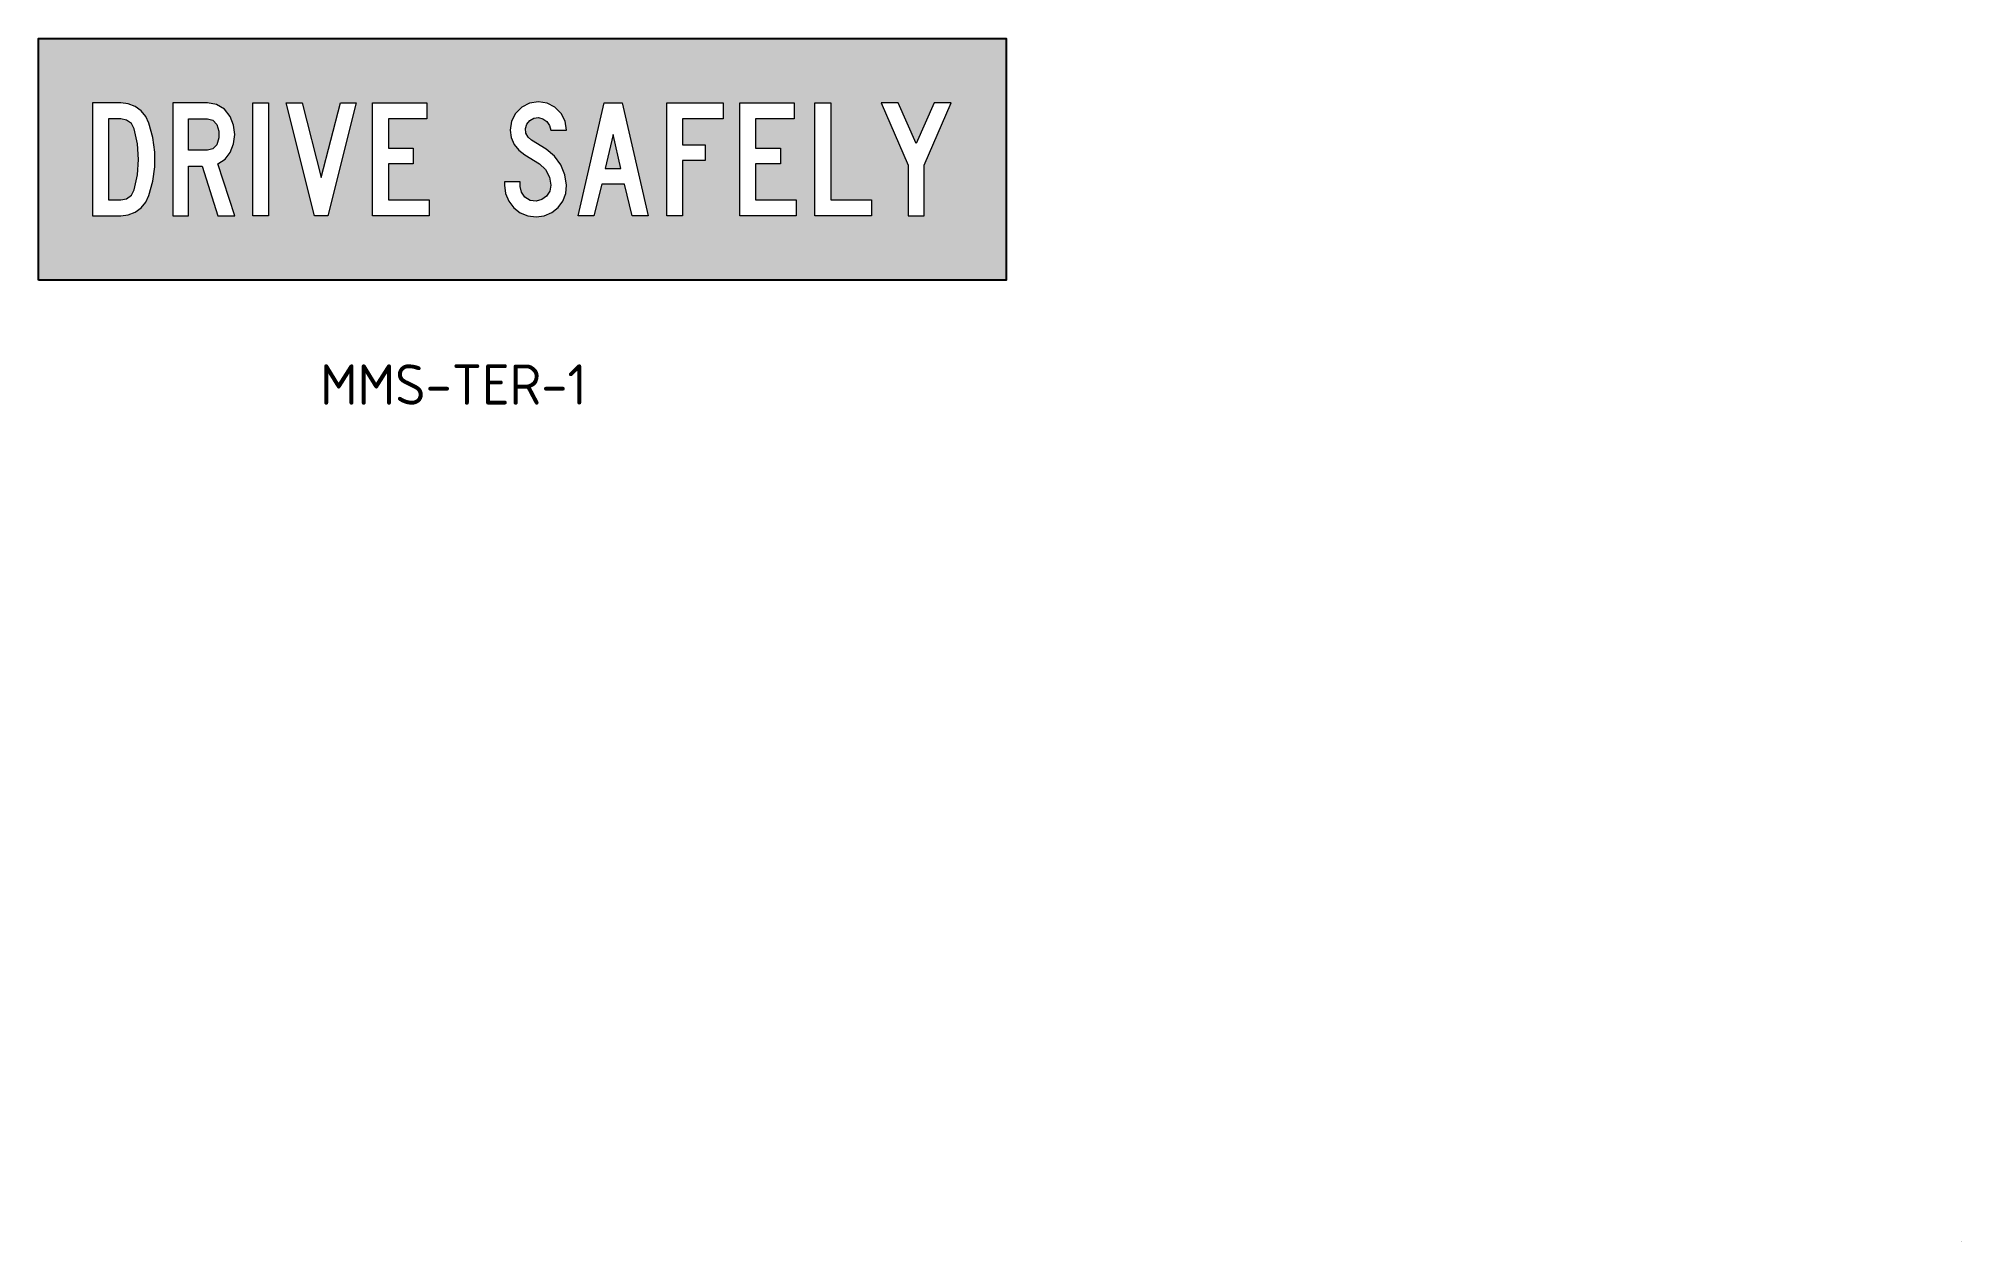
# Model space of a CAD drawing. Extents: x 121 to 359, y 73 to 222.
import ezdxf

# ---------------------------------------------------------------- set-up
doc = ezdxf.new("R2010")
doc.units = 0
for name, color, linetype in [('blue', 150, 'CONTINUOUS'), ('L25', 1, 'CONTINUOUS'), ('TBLK18', 4, 'CONTINUOUS')]:
    doc.layers.add(name, color=color, linetype=linetype)
doc.styles.add('ISO', font='iso3098b.shx')

msp = doc.modelspace()

# ---------------------------------------------------------------- hatches: boundary and pattern name
at = {"layer": 'blue'}
h = msp.add_hatch(color=256, dxfattribs=at)
h.paths.add_polyline_path([(120.94, 222.37), (120.94, 192.37), (240.94, 192.37), (240.94, 222.37)])
h.paths.add_polyline_path([(193.31, 214.37), (196.53, 200.37), (194.57, 200.37), (193.59, 204.29), (190.79, 204.29), (189.81, 200.37), (187.86, 200.37), (191.08, 214.37)], flags=16)
h.paths.add_polyline_path([(198.86, 214.37), (205.86, 214.37), (205.86, 212.41), (200.82, 212.41), (200.82, 209.19), (203.62, 209.19), (203.62, 207.23), (200.82, 207.23), (200.82, 200.37), (198.86, 200.37)], flags=16)
h.paths.add_polyline_path([(185.76, 213.07), (186.26, 212.09), (186.43, 211.01), (184.47, 211.01), (184.32, 211.58), (183.99, 212.07), (183.5, 212.41), (182.93, 212.55), (182.36, 212.48), (181.86, 212.2), (181.5, 211.75), (181.34, 211.2), (181.39, 210.63), (181.66, 210.13), (182.09, 209.75), (183.91, 208.63), (184.93, 207.77), (185.71, 206.7), (186.22, 205.47), (186.43, 204.15), (186.33, 203.14), (185.97, 202.2), (185.37, 201.39), (184.58, 200.76), (183.65, 200.37), (182.65, 200.23), (181.63, 200.36), (180.69, 200.75), (179.87, 201.37), (179.25, 202.19), (178.86, 203.13), (178.73, 204.15), (178.73, 204.57), (180.69, 204.57), (180.69, 204.01), (180.84, 203.28), (181.27, 202.67), (181.91, 202.28), (182.65, 202.19), (183.35, 202.38), (183.94, 202.81), (184.33, 203.43), (184.47, 204.15), (184.3, 205.18), (183.82, 206.1), (183.07, 206.81), (181.25, 207.93), (180.5, 208.49), (179.91, 209.22), (179.55, 210.08), (179.43, 211.01), (179.59, 212.09), (180.09, 213.07), (180.87, 213.85), (181.84, 214.34), (182.93, 214.51), (184.01, 214.34), (184.99, 213.85)], flags=16)
h.paths.add_polyline_path([(192.19, 210.45), (193.17, 206.25), (191.21, 206.25)], flags=0)
h.paths.add_polyline_path([(207.91, 214.37), (214.63, 214.37), (214.63, 212.41), (209.87, 212.41), (209.87, 208.77), (212.95, 208.77), (212.95, 206.81), (209.87, 206.81), (209.87, 202.33), (214.91, 202.33), (214.91, 200.37), (207.91, 200.37)], flags=16)
h.paths.add_polyline_path([(169.1, 214.37), (169.1, 212.41), (164.34, 212.41), (164.34, 208.77), (167.42, 208.77), (167.42, 206.81), (164.34, 206.81), (164.34, 202.33), (169.38, 202.33), (169.38, 200.37), (162.38, 200.37), (162.38, 214.37)], flags=16)
h.paths.add_polyline_path([(217.23, 214.37), (219.19, 214.37), (219.19, 202.33), (224.23, 202.33), (224.23, 200.37), (217.23, 200.37)], flags=16)
h.paths.add_polyline_path([(160.33, 214.37), (156.84, 200.37), (155.16, 200.37), (151.66, 214.37), (153.62, 214.37), (156, 205.13), (158.38, 214.37)], flags=16)
h.paths.add_polyline_path([(225.44, 214.37), (227.54, 214.37), (229.78, 209.33), (232.01, 214.37), (234.11, 214.37), (230.76, 206.67), (230.76, 200.37), (228.8, 200.37), (228.8, 206.67)], flags=16)
h.paths.add_polyline_path([(149.47, 214.37), (149.47, 200.37), (147.51, 200.37), (147.51, 214.37)], flags=16)
h.paths.add_polyline_path([(145.14, 211.6), (145.28, 210.45), (145.14, 209.3), (144.71, 208.21), (144.07, 207.38), (143.18, 206.81), (145.28, 200.37), (143.18, 200.37), (141.22, 206.53), (139.54, 206.53), (139.54, 200.37), (137.58, 200.37), (137.58, 214.37), (141.91, 214.37), (143.03, 214.16), (144.01, 213.58), (144.71, 212.69)], flags=16)
h.paths.add_polyline_path([(143.29, 210.88), (143.29, 210.02), (143.04, 209.19), (142.57, 208.68), (141.91, 208.49), (139.54, 208.49), (139.54, 212.41), (141.91, 212.41), (142.57, 212.22), (143.04, 211.71)], flags=0)
h.paths.add_polyline_path([(135.12, 210.09), (135.35, 208.28), (135.35, 206.46), (135.12, 204.65), (134.64, 202.89), (134.25, 202.06), (133.66, 201.36), (132.91, 200.82), (132.06, 200.48), (131.15, 200.37), (127.65, 200.37), (127.65, 214.37), (131.15, 214.37), (132.06, 214.26), (132.91, 213.92), (133.66, 213.38), (134.25, 212.68), (134.64, 211.85)], flags=16)
h.paths.add_polyline_path([(133.23, 209.28), (133.36, 207.37), (133.23, 205.46), (132.82, 203.59), (132.47, 202.94), (131.87, 202.49), (131.15, 202.33), (129.61, 202.33), (129.61, 212.41), (131.15, 212.41), (131.87, 212.25), (132.47, 211.8), (132.82, 211.15)], flags=0)
at = {"layer": 'TBLK18', "linetype": 'Continuous', "lineweight": 0}
h = msp.add_hatch(color=256, dxfattribs=at)
edge = h.paths.add_edge_path()
edge.add_spline(control_points=[(359.34, 73.22), (359.34, 73.22), (359.34, 73.22), (359.34, 73.21), (359.34, 73.21), (359.34, 73.2), (359.34, 73.2), (359.34, 73.19), (359.34, 73.19), (359.34, 73.18), (359.34, 73.18), (359.34, 73.17), (359.34, 73.16), (359.34, 73.16), (359.34, 73.15), (359.34, 73.15), (359.34, 73.14), (359.34, 73.14), (359.35, 73.14), (359.35, 73.14), (359.35, 73.14), (359.36, 73.13), (359.36, 73.13), (359.36, 73.13), (359.37, 73.13), (359.37, 73.13), (359.38, 73.13), (359.38, 73.13), (359.38, 73.13), (359.39, 73.13), (359.39, 73.13), (359.39, 73.13), (359.4, 73.13), (359.41, 73.13), (359.4, 73.13), (359.39, 73.14), (359.39, 73.14), (359.38, 73.15), (359.38, 73.16), (359.38, 73.16), (359.37, 73.17), (359.37, 73.17), (359.36, 73.18), (359.36, 73.19), (359.36, 73.19), (359.35, 73.2), (359.35, 73.21), (359.35, 73.21), (359.35, 73.22), (359.35, 73.22), (359.34, 73.22)], knot_values=[0, 0, 0, 0, 0.054791, 0.109654, 0.164445, 0.219309, 0.2741, 0.328964, 0.383755, 0.438619, 0.49341, 0.548273, 0.603065, 0.657928, 0.71272, 0.767583, 0.822422, 0.877285, 0.915081, 0.952877, 0.990673, 1.02841, 1.066205, 1.103978, 1.141774, 1.179511, 1.217306, 1.255102, 1.292898, 1.330635, 1.368431, 1.406164, 1.44396, 1.481697, 1.557116, 1.631571, 1.705158, 1.777977, 1.850139, 1.921715, 1.992768, 2.063376, 2.133612, 2.203535, 2.273205, 2.342659, 2.411987, 2.481144, 2.550218, 2.619224, 2.619224, 2.619224, 2.619224], degree=3, periodic=0)
h = msp.add_hatch(color=256, dxfattribs=at)
edge = h.paths.add_edge_path()
edge.add_spline(control_points=[(359.34, 73.22), (359.34, 73.22), (359.34, 73.22), (359.34, 73.21), (359.34, 73.21), (359.34, 73.2), (359.34, 73.2), (359.34, 73.19), (359.34, 73.19), (359.34, 73.18), (359.34, 73.18), (359.34, 73.17), (359.34, 73.16), (359.34, 73.16), (359.34, 73.15), (359.34, 73.15), (359.34, 73.14), (359.34, 73.14), (359.35, 73.14), (359.35, 73.14), (359.35, 73.14), (359.36, 73.13), (359.36, 73.13), (359.36, 73.13), (359.37, 73.13), (359.37, 73.13), (359.38, 73.13), (359.38, 73.13), (359.38, 73.13), (359.39, 73.13), (359.39, 73.13), (359.39, 73.13), (359.4, 73.13), (359.41, 73.13), (359.4, 73.13), (359.39, 73.14), (359.39, 73.14), (359.38, 73.15), (359.38, 73.16), (359.38, 73.16), (359.37, 73.17), (359.37, 73.17), (359.36, 73.18), (359.36, 73.19), (359.36, 73.19), (359.35, 73.2), (359.35, 73.21), (359.35, 73.21), (359.35, 73.22), (359.35, 73.22), (359.34, 73.22)], knot_values=[0, 0, 0, 0, 0.054791, 0.109654, 0.164445, 0.219309, 0.2741, 0.328964, 0.383755, 0.438619, 0.49341, 0.548273, 0.603065, 0.657928, 0.71272, 0.767583, 0.822422, 0.877285, 0.915081, 0.952877, 0.990673, 1.02841, 1.066205, 1.103978, 1.141774, 1.179511, 1.217306, 1.255102, 1.292898, 1.330635, 1.368431, 1.406164, 1.44396, 1.481697, 1.557116, 1.631571, 1.705158, 1.777977, 1.850139, 1.921715, 1.992768, 2.063376, 2.133612, 2.203535, 2.273205, 2.342659, 2.411987, 2.481144, 2.550218, 2.619224, 2.619224, 2.619224, 2.619224], degree=3, periodic=0)
h = msp.add_hatch(color=256, dxfattribs=at)
edge = h.paths.add_edge_path()
edge.add_spline(control_points=[(359.34, 73.22), (359.34, 73.22), (359.34, 73.22), (359.34, 73.21), (359.34, 73.21), (359.34, 73.2), (359.34, 73.2), (359.34, 73.19), (359.34, 73.19), (359.34, 73.18), (359.34, 73.18), (359.34, 73.17), (359.34, 73.16), (359.34, 73.16), (359.34, 73.15), (359.34, 73.15), (359.34, 73.14), (359.34, 73.14), (359.35, 73.14), (359.35, 73.14), (359.35, 73.14), (359.36, 73.13), (359.36, 73.13), (359.36, 73.13), (359.37, 73.13), (359.37, 73.13), (359.38, 73.13), (359.38, 73.13), (359.38, 73.13), (359.39, 73.13), (359.39, 73.13), (359.39, 73.13), (359.4, 73.13), (359.41, 73.13), (359.4, 73.13), (359.39, 73.14), (359.39, 73.14), (359.38, 73.15), (359.38, 73.16), (359.38, 73.16), (359.37, 73.17), (359.37, 73.17), (359.36, 73.18), (359.36, 73.19), (359.36, 73.19), (359.35, 73.2), (359.35, 73.21), (359.35, 73.21), (359.35, 73.22), (359.35, 73.22), (359.34, 73.22)], knot_values=[0, 0, 0, 0, 0.054791, 0.109654, 0.164445, 0.219309, 0.2741, 0.328964, 0.383755, 0.438619, 0.49341, 0.548273, 0.603065, 0.657928, 0.71272, 0.767583, 0.822422, 0.877285, 0.915081, 0.952877, 0.990673, 1.02841, 1.066205, 1.103978, 1.141774, 1.179511, 1.217306, 1.255102, 1.292898, 1.330635, 1.368431, 1.406164, 1.44396, 1.481697, 1.557116, 1.631571, 1.705158, 1.777977, 1.850139, 1.921715, 1.992768, 2.063376, 2.133612, 2.203535, 2.273205, 2.342659, 2.411987, 2.481144, 2.550218, 2.619224, 2.619224, 2.619224, 2.619224], degree=3, periodic=0)
h = msp.add_hatch(color=256, dxfattribs=at)
edge = h.paths.add_edge_path()
edge.add_spline(control_points=[(359.34, 73.22), (359.34, 73.22), (359.34, 73.22), (359.34, 73.21), (359.34, 73.21), (359.34, 73.2), (359.34, 73.2), (359.34, 73.19), (359.34, 73.19), (359.34, 73.18), (359.34, 73.18), (359.34, 73.17), (359.34, 73.16), (359.34, 73.16), (359.34, 73.15), (359.34, 73.15), (359.34, 73.14), (359.34, 73.14), (359.35, 73.14), (359.35, 73.14), (359.35, 73.14), (359.36, 73.13), (359.36, 73.13), (359.36, 73.13), (359.37, 73.13), (359.37, 73.13), (359.38, 73.13), (359.38, 73.13), (359.38, 73.13), (359.39, 73.13), (359.39, 73.13), (359.39, 73.13), (359.4, 73.13), (359.41, 73.13), (359.4, 73.13), (359.39, 73.14), (359.39, 73.14), (359.38, 73.15), (359.38, 73.16), (359.38, 73.16), (359.37, 73.17), (359.37, 73.17), (359.36, 73.18), (359.36, 73.19), (359.36, 73.19), (359.35, 73.2), (359.35, 73.21), (359.35, 73.21), (359.35, 73.22), (359.35, 73.22), (359.34, 73.22)], knot_values=[0, 0, 0, 0, 0.054791, 0.109654, 0.164445, 0.219309, 0.2741, 0.328964, 0.383755, 0.438619, 0.49341, 0.548273, 0.603065, 0.657928, 0.71272, 0.767583, 0.822422, 0.877285, 0.915081, 0.952877, 0.990673, 1.02841, 1.066205, 1.103978, 1.141774, 1.179511, 1.217306, 1.255102, 1.292898, 1.330635, 1.368431, 1.406164, 1.44396, 1.481697, 1.557116, 1.631571, 1.705158, 1.777977, 1.850139, 1.921715, 1.992768, 2.063376, 2.133612, 2.203535, 2.273205, 2.342659, 2.411987, 2.481144, 2.550218, 2.619224, 2.619224, 2.619224, 2.619224], degree=3, periodic=0)
h = msp.add_hatch(color=256, dxfattribs=at)
edge = h.paths.add_edge_path()
edge.add_spline(control_points=[(359.34, 73.22), (359.34, 73.22), (359.34, 73.22), (359.34, 73.21), (359.34, 73.21), (359.34, 73.2), (359.34, 73.2), (359.34, 73.19), (359.34, 73.19), (359.34, 73.18), (359.34, 73.18), (359.34, 73.17), (359.34, 73.16), (359.34, 73.16), (359.34, 73.15), (359.34, 73.15), (359.34, 73.14), (359.34, 73.14), (359.35, 73.14), (359.35, 73.14), (359.35, 73.14), (359.36, 73.13), (359.36, 73.13), (359.36, 73.13), (359.37, 73.13), (359.37, 73.13), (359.38, 73.13), (359.38, 73.13), (359.38, 73.13), (359.39, 73.13), (359.39, 73.13), (359.39, 73.13), (359.4, 73.13), (359.41, 73.13), (359.4, 73.13), (359.39, 73.14), (359.39, 73.14), (359.38, 73.15), (359.38, 73.16), (359.38, 73.16), (359.37, 73.17), (359.37, 73.17), (359.36, 73.18), (359.36, 73.19), (359.36, 73.19), (359.35, 73.2), (359.35, 73.21), (359.35, 73.21), (359.35, 73.22), (359.35, 73.22), (359.34, 73.22)], knot_values=[0, 0, 0, 0, 0.054791, 0.109654, 0.164445, 0.219309, 0.2741, 0.328964, 0.383755, 0.438619, 0.49341, 0.548273, 0.603065, 0.657928, 0.71272, 0.767583, 0.822422, 0.877285, 0.915081, 0.952877, 0.990673, 1.02841, 1.066205, 1.103978, 1.141774, 1.179511, 1.217306, 1.255102, 1.292898, 1.330635, 1.368431, 1.406164, 1.44396, 1.481697, 1.557116, 1.631571, 1.705158, 1.777977, 1.850139, 1.921715, 1.992768, 2.063376, 2.133612, 2.203535, 2.273205, 2.342659, 2.411987, 2.481144, 2.550218, 2.619224, 2.619224, 2.619224, 2.619224], degree=3, periodic=0)
h = msp.add_hatch(color=256, dxfattribs=at)
edge = h.paths.add_edge_path()
edge.add_spline(control_points=[(359.34, 73.22), (359.34, 73.22), (359.34, 73.22), (359.34, 73.21), (359.34, 73.21), (359.34, 73.2), (359.34, 73.2), (359.34, 73.19), (359.34, 73.19), (359.34, 73.18), (359.34, 73.18), (359.34, 73.17), (359.34, 73.16), (359.34, 73.16), (359.34, 73.15), (359.34, 73.15), (359.34, 73.14), (359.34, 73.14), (359.35, 73.14), (359.35, 73.14), (359.35, 73.14), (359.36, 73.13), (359.36, 73.13), (359.36, 73.13), (359.37, 73.13), (359.37, 73.13), (359.38, 73.13), (359.38, 73.13), (359.38, 73.13), (359.39, 73.13), (359.39, 73.13), (359.39, 73.13), (359.4, 73.13), (359.41, 73.13), (359.4, 73.13), (359.39, 73.14), (359.39, 73.14), (359.38, 73.15), (359.38, 73.16), (359.38, 73.16), (359.37, 73.17), (359.37, 73.17), (359.36, 73.18), (359.36, 73.19), (359.36, 73.19), (359.35, 73.2), (359.35, 73.21), (359.35, 73.21), (359.35, 73.22), (359.35, 73.22), (359.34, 73.22)], knot_values=[0, 0, 0, 0, 0.054791, 0.109654, 0.164445, 0.219309, 0.2741, 0.328964, 0.383755, 0.438619, 0.49341, 0.548273, 0.603065, 0.657928, 0.71272, 0.767583, 0.822422, 0.877285, 0.915081, 0.952877, 0.990673, 1.02841, 1.066205, 1.103978, 1.141774, 1.179511, 1.217306, 1.255102, 1.292898, 1.330635, 1.368431, 1.406164, 1.44396, 1.481697, 1.557116, 1.631571, 1.705158, 1.777977, 1.850139, 1.921715, 1.992768, 2.063376, 2.133612, 2.203535, 2.273205, 2.342659, 2.411987, 2.481144, 2.550218, 2.619224, 2.619224, 2.619224, 2.619224], degree=3, periodic=0)
h = msp.add_hatch(color=256, dxfattribs=at)
edge = h.paths.add_edge_path()
edge.add_spline(control_points=[(359.34, 73.22), (359.34, 73.22), (359.34, 73.22), (359.34, 73.21), (359.34, 73.21), (359.34, 73.2), (359.34, 73.2), (359.34, 73.19), (359.34, 73.19), (359.34, 73.18), (359.34, 73.18), (359.34, 73.17), (359.34, 73.16), (359.34, 73.16), (359.34, 73.15), (359.34, 73.15), (359.34, 73.14), (359.34, 73.14), (359.35, 73.14), (359.35, 73.14), (359.35, 73.14), (359.36, 73.13), (359.36, 73.13), (359.36, 73.13), (359.37, 73.13), (359.37, 73.13), (359.38, 73.13), (359.38, 73.13), (359.38, 73.13), (359.39, 73.13), (359.39, 73.13), (359.39, 73.13), (359.4, 73.13), (359.41, 73.13), (359.4, 73.13), (359.39, 73.14), (359.39, 73.14), (359.38, 73.15), (359.38, 73.16), (359.38, 73.16), (359.37, 73.17), (359.37, 73.17), (359.36, 73.18), (359.36, 73.19), (359.36, 73.19), (359.35, 73.2), (359.35, 73.21), (359.35, 73.21), (359.35, 73.22), (359.35, 73.22), (359.34, 73.22)], knot_values=[0, 0, 0, 0, 0.054791, 0.109654, 0.164445, 0.219309, 0.2741, 0.328964, 0.383755, 0.438619, 0.49341, 0.548273, 0.603065, 0.657928, 0.71272, 0.767583, 0.822422, 0.877285, 0.915081, 0.952877, 0.990673, 1.02841, 1.066205, 1.103978, 1.141774, 1.179511, 1.217306, 1.255102, 1.292898, 1.330635, 1.368431, 1.406164, 1.44396, 1.481697, 1.557116, 1.631571, 1.705158, 1.777977, 1.850139, 1.921715, 1.992768, 2.063376, 2.133612, 2.203535, 2.273205, 2.342659, 2.411987, 2.481144, 2.550218, 2.619224, 2.619224, 2.619224, 2.619224], degree=3, periodic=0)
h = msp.add_hatch(color=256, dxfattribs=at)
edge = h.paths.add_edge_path()
edge.add_spline(control_points=[(359.34, 73.22), (359.34, 73.22), (359.34, 73.22), (359.34, 73.21), (359.34, 73.21), (359.34, 73.2), (359.34, 73.2), (359.34, 73.19), (359.34, 73.19), (359.34, 73.18), (359.34, 73.18), (359.34, 73.17), (359.34, 73.16), (359.34, 73.16), (359.34, 73.15), (359.34, 73.15), (359.34, 73.14), (359.34, 73.14), (359.35, 73.14), (359.35, 73.14), (359.35, 73.14), (359.36, 73.13), (359.36, 73.13), (359.36, 73.13), (359.37, 73.13), (359.37, 73.13), (359.38, 73.13), (359.38, 73.13), (359.38, 73.13), (359.39, 73.13), (359.39, 73.13), (359.39, 73.13), (359.4, 73.13), (359.41, 73.13), (359.4, 73.13), (359.39, 73.14), (359.39, 73.14), (359.38, 73.15), (359.38, 73.16), (359.38, 73.16), (359.37, 73.17), (359.37, 73.17), (359.36, 73.18), (359.36, 73.19), (359.36, 73.19), (359.35, 73.2), (359.35, 73.21), (359.35, 73.21), (359.35, 73.22), (359.35, 73.22), (359.34, 73.22)], knot_values=[0, 0, 0, 0, 0.054791, 0.109654, 0.164445, 0.219309, 0.2741, 0.328964, 0.383755, 0.438619, 0.49341, 0.548273, 0.603065, 0.657928, 0.71272, 0.767583, 0.822422, 0.877285, 0.915081, 0.952877, 0.990673, 1.02841, 1.066205, 1.103978, 1.141774, 1.179511, 1.217306, 1.255102, 1.292898, 1.330635, 1.368431, 1.406164, 1.44396, 1.481697, 1.557116, 1.631571, 1.705158, 1.777977, 1.850139, 1.921715, 1.992768, 2.063376, 2.133612, 2.203535, 2.273205, 2.342659, 2.411987, 2.481144, 2.550218, 2.619224, 2.619224, 2.619224, 2.619224], degree=3, periodic=0)

# ---------------------------------------------------------------- linework, layer by layer
at = {"layer": 'blue', "lineweight": 0}
for points in [[(127.65, 200.37), (131.15, 200.37), (132.06, 200.48), (132.91, 200.82), (133.66, 201.36), (134.25, 202.06), (134.64, 202.89), (135.12, 204.65), (135.35, 206.46), (135.35, 208.28), (135.12, 210.09), (134.64, 211.85), (134.25, 212.68), (133.66, 213.38), (132.91, 213.92), (132.06, 214.26), (131.15, 214.37), (127.65, 214.37), (127.65, 200.37)], [(129.61, 202.33), (131.15, 202.33), (131.87, 202.49), (132.47, 202.94), (132.82, 203.59), (133.23, 205.46), (133.36, 207.37), (133.23, 209.28), (132.82, 211.15), (132.47, 211.8), (131.87, 212.25), (131.15, 212.41), (129.61, 212.41), (129.61, 202.33)], [(144.71, 208.21), (145.14, 209.3), (145.28, 210.45), (145.14, 211.6), (144.71, 212.69), (144.01, 213.58), (143.03, 214.16), (141.91, 214.37), (137.58, 214.37), (137.58, 200.37), (139.54, 200.37), (139.54, 206.53), (141.22, 206.53), (143.18, 200.37), (145.28, 200.37), (143.18, 206.81), (144.07, 207.38)], [(141.91, 208.49), (139.54, 208.49), (139.54, 212.41), (141.91, 212.41), (142.57, 212.22), (143.04, 211.71), (143.29, 210.88), (143.29, 210.02), (143.04, 209.19), (142.57, 208.68)], [(147.51, 200.37), (147.51, 214.37), (149.47, 214.37), (149.47, 200.37), (147.51, 200.37)], [(155.16, 200.37), (151.66, 214.37), (153.62, 214.37), (156, 205.13), (158.38, 214.37), (160.33, 214.37), (156.84, 200.37), (155.16, 200.37)], [(162.38, 200.37), (162.38, 214.37), (169.1, 214.37), (169.1, 212.41), (164.34, 212.41), (164.34, 208.77), (167.42, 208.77), (167.42, 206.81), (164.34, 206.81), (164.34, 202.33), (169.38, 202.33), (169.38, 200.37), (162.38, 200.37)], [(182.93, 212.55), (183.5, 212.41), (183.99, 212.07), (184.32, 211.58), (184.47, 211.01), (186.43, 211.01), (186.26, 212.09), (185.76, 213.07), (184.99, 213.85), (184.01, 214.34), (182.93, 214.51), (181.84, 214.34), (180.87, 213.85), (180.09, 213.07), (179.59, 212.09), (179.43, 211.01), (179.55, 210.08), (179.91, 209.22), (180.5, 208.49), (181.25, 207.93), (183.07, 206.81), (183.82, 206.1), (184.3, 205.18), (184.47, 204.15), (184.33, 203.43), (183.94, 202.81), (183.35, 202.38), (182.65, 202.19), (181.91, 202.28), (181.27, 202.67), (180.84, 203.28), (180.69, 204.01), (180.69, 204.57), (178.73, 204.57), (178.73, 204.15), (178.86, 203.13), (179.25, 202.19), (179.87, 201.37), (180.69, 200.75), (181.63, 200.36), (182.65, 200.23), (183.65, 200.37), (184.58, 200.76), (185.37, 201.39), (185.97, 202.2), (186.33, 203.14), (186.43, 204.15), (186.22, 205.47), (185.71, 206.7), (184.93, 207.77), (183.91, 208.63), (182.09, 209.75), (181.66, 210.13), (181.39, 210.63), (181.34, 211.2), (181.5, 211.75), (181.86, 212.2), (182.36, 212.48)], [(187.86, 200.37), (191.08, 214.37), (193.31, 214.37), (196.53, 200.37), (194.57, 200.37), (193.59, 204.29), (190.79, 204.29), (189.81, 200.37), (187.86, 200.37)], [(198.86, 200.37), (198.86, 214.37), (205.86, 214.37), (205.86, 212.41), (200.82, 212.41), (200.82, 209.19), (203.62, 209.19), (203.62, 207.23), (200.82, 207.23), (200.82, 200.37), (198.86, 200.37)], [(207.91, 200.37), (207.91, 214.37), (214.63, 214.37), (214.63, 212.41), (209.87, 212.41), (209.87, 208.77), (212.95, 208.77), (212.95, 206.81), (209.87, 206.81), (209.87, 202.33), (214.91, 202.33), (214.91, 200.37), (207.91, 200.37)], [(217.23, 200.37), (217.23, 214.37), (219.19, 214.37), (219.19, 202.33), (224.23, 202.33), (224.23, 200.37), (217.23, 200.37)], [(228.8, 200.37), (230.76, 200.37), (230.76, 206.67), (234.11, 214.37), (232.01, 214.37), (229.78, 209.33), (227.54, 214.37), (225.44, 214.37), (228.8, 206.67), (228.8, 200.37)], [(192.19, 210.45), (191.21, 206.25), (193.17, 206.25)]]:
    msp.add_lwpolyline(points, close=True, dxfattribs=at)
at = {"layer": 'L25'}
msp.add_lwpolyline([(120.94, 192.37), (120.94, 222.37), (240.94, 222.37), (240.94, 192.37)], close=True, dxfattribs=at)

# ---------------------------------------------------------------- texts
at = {"layer": 'blue', "insert": (155.86, 181.94), "char_height": 5, "width": 59.5384, "attachment_point": 1, "style": 'ISO'}
msp.add_mtext('{\\C2;MMS-TER-1}', dxfattribs=at)

doc.saveas('drawing.dxf')
